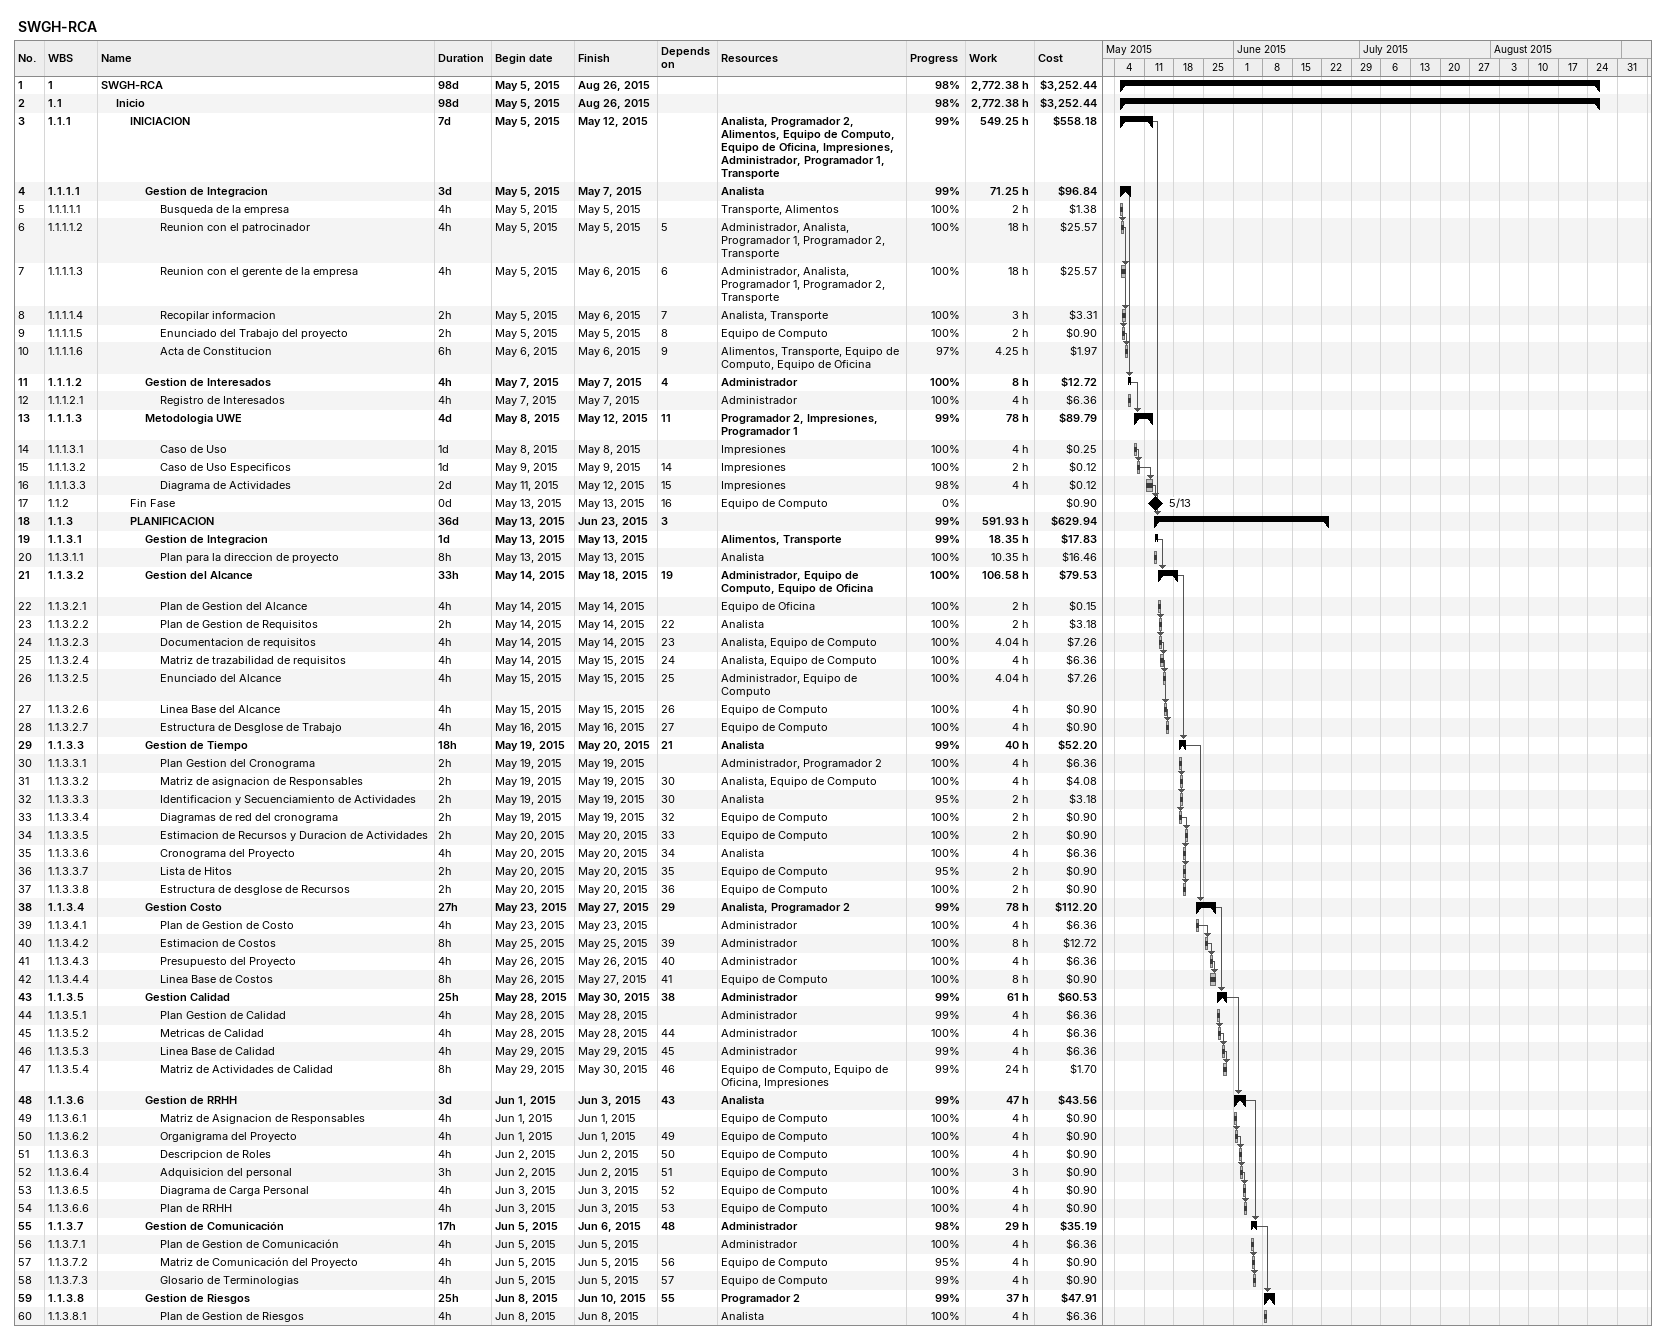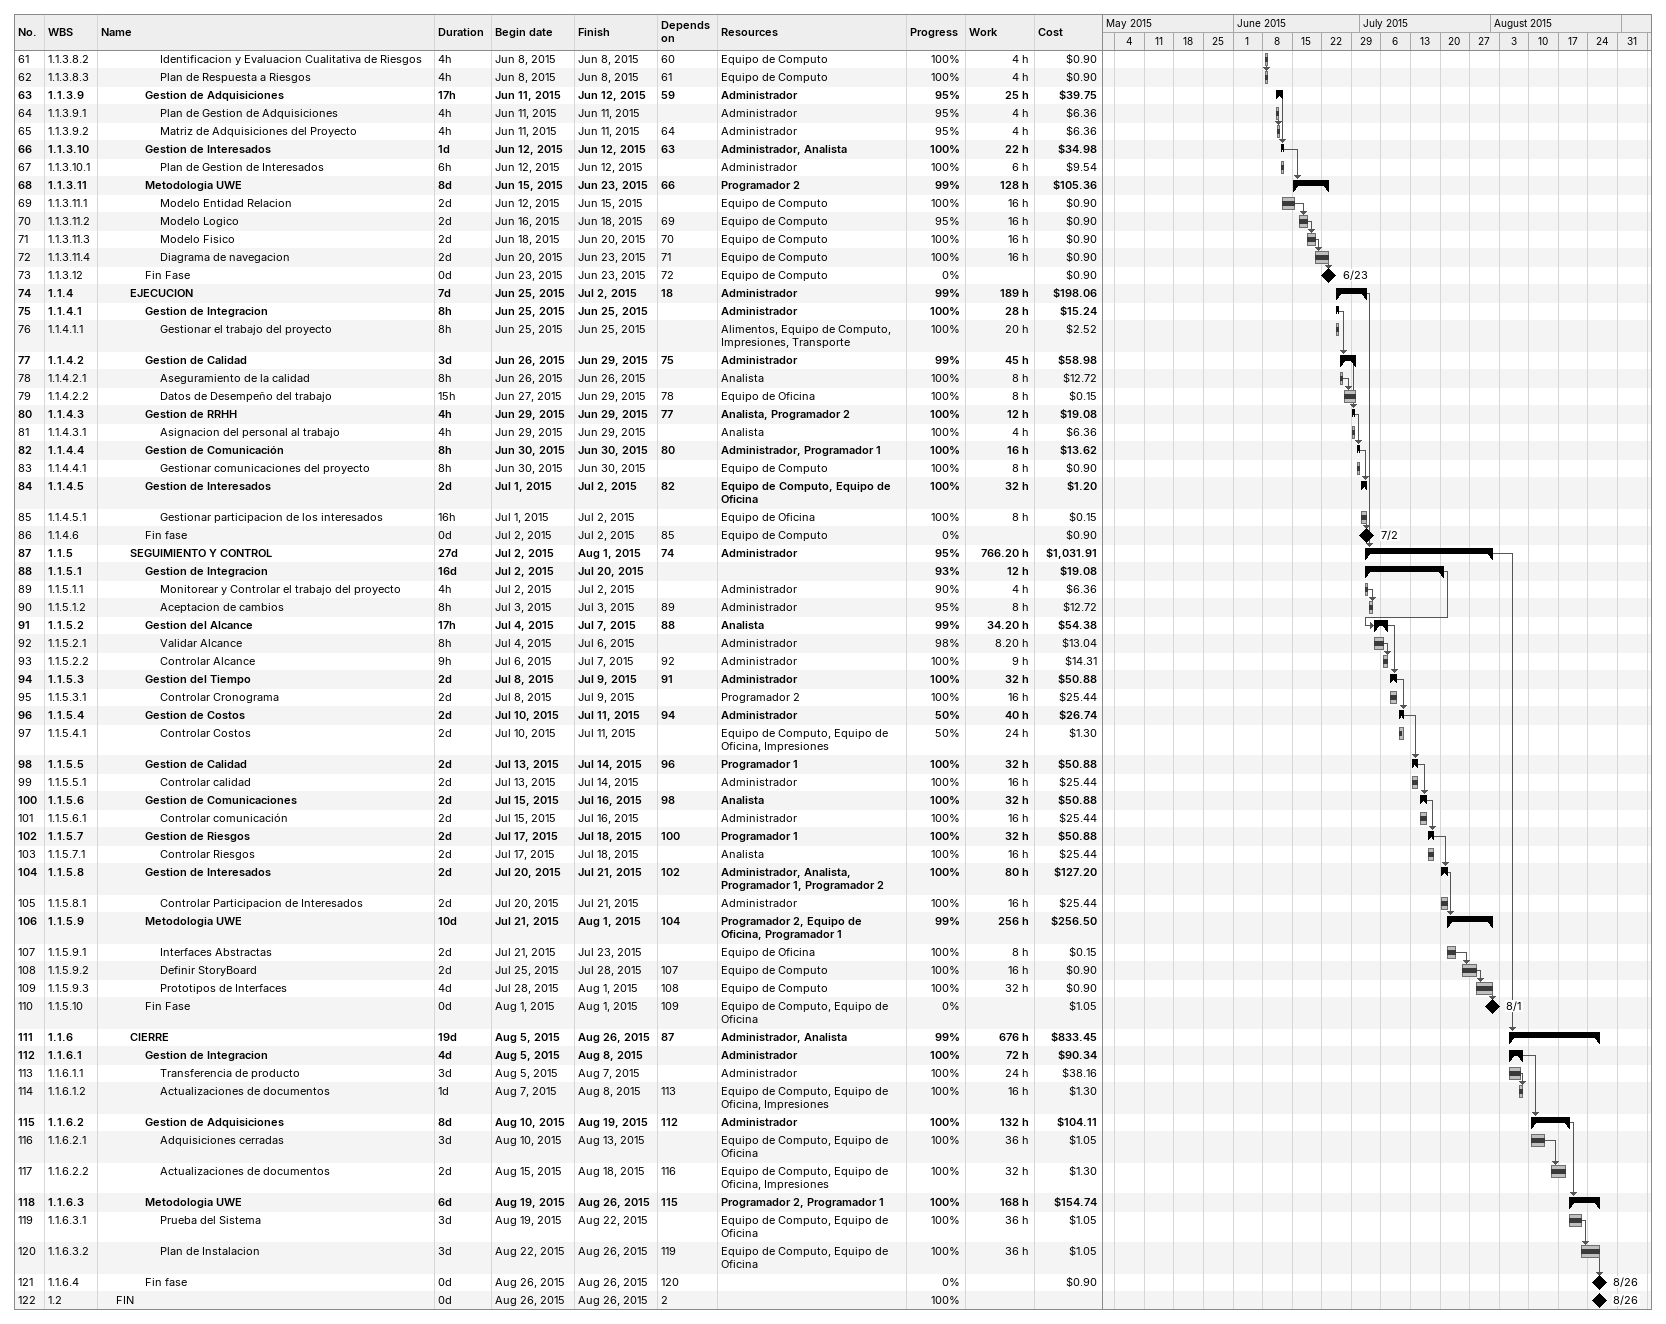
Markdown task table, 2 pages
SWGH-RCA

| ID | WBS | Task | Duration | Start | Finish | Predecessors | Resources | % complete | Work (h) | Cost ($) |
|---|---|---|---|---|---|---|---|---|---|---|
| 1 | 1 | **SWGH-RCA** | 98d | 2015-05-05 | 2015-08-26 |  |  | 98 | 2772.38 | 3252.44 |
| 2 | 1.1 | **Inicio** | 98d | 2015-05-05 | 2015-08-26 |  |  | 98 | 2772.38 | 3252.44 |
| 3 | 1.1.1 | **INICIACION** | 7d | 2015-05-05 | 2015-05-12 |  | Analista, Programador 2, Alimentos, Equipo de Computo, Equipo de Oficina, Impresiones, Administrador, Programador 1, Transporte | 99 | 549.25 | 558.18 |
| 4 | 1.1.1.1 | **Gestion de Integracion** | 3d | 2015-05-05 | 2015-05-07 |  | Analista | 99 | 71.25 | 96.84 |
| 5 | 1.1.1.1.1 | Busqueda de la empresa | 4h | 2015-05-05 | 2015-05-05 |  | Transporte, Alimentos | 100 | 2 | 1.38 |
| 6 | 1.1.1.1.2 | Reunion con el patrocinador | 4h | 2015-05-05 | 2015-05-05 | 5 | Administrador, Analista, Programador 1, Programador 2, Transporte | 100 | 18 | 25.57 |
| 7 | 1.1.1.1.3 | Reunion con el gerente de la empresa | 4h | 2015-05-05 | 2015-05-06 | 6 | Administrador, Analista, Programador 1, Programador 2, Transporte | 100 | 18 | 25.57 |
| 8 | 1.1.1.1.4 | Recopilar informacion | 2h | 2015-05-05 | 2015-05-06 | 7 | Analista, Transporte | 100 | 3 | 3.31 |
| 9 | 1.1.1.1.5 | Enunciado del Trabajo del proyecto | 2h | 2015-05-05 | 2015-05-05 | 8 | Equipo de Computo | 100 | 2 | 0.90 |
| 10 | 1.1.1.1.6 | Acta de Constitucion | 6h | 2015-05-06 | 2015-05-06 | 9 | Alimentos, Transporte, Equipo de Computo, Equipo de Oficina | 97 | 4.25 | 1.97 |
| 11 | 1.1.1.2 | **Gestion de Interesados** | 4h | 2015-05-07 | 2015-05-07 | 4 | Administrador | 100 | 8 | 12.72 |
| 12 | 1.1.1.2.1 | Registro de Interesados | 4h | 2015-05-07 | 2015-05-07 |  | Administrador | 100 | 4 | 6.36 |
| 13 | 1.1.1.3 | **Metodologia UWE** | 4d | 2015-05-08 | 2015-05-12 | 11 | Programador 2, Impresiones, Programador 1 | 99 | 78 | 89.79 |
| 14 | 1.1.1.3.1 | Caso de Uso | 1d | 2015-05-08 | 2015-05-08 |  | Impresiones | 100 | 4 | 0.25 |
| 15 | 1.1.1.3.2 | Caso de Uso Especificos | 1d | 2015-05-09 | 2015-05-09 | 14 | Impresiones | 100 | 2 | 0.12 |
| 16 | 1.1.1.3.3 | Diagrama de Actividades | 2d | 2015-05-11 | 2015-05-12 | 15 | Impresiones | 98 | 4 | 0.12 |
| 17 | 1.1.2 | Fin Fase | 0d | 2015-05-13 | 2015-05-13 | 16 | Equipo de Computo | 0 |  | 0.90 |
| 18 | 1.1.3 | **PLANIFICACION** | 36d | 2015-05-13 | 2015-06-23 | 3 |  | 99 | 591.93 | 629.94 |
| 19 | 1.1.3.1 | **Gestion de Integracion** | 1d | 2015-05-13 | 2015-05-13 |  | Alimentos, Transporte | 99 | 18.35 | 17.83 |
| 20 | 1.1.3.1.1 | Plan para la direccion de proyecto | 8h | 2015-05-13 | 2015-05-13 |  | Analista | 100 | 10.35 | 16.46 |
| 21 | 1.1.3.2 | **Gestion del Alcance** | 33h | 2015-05-14 | 2015-05-18 | 19 | Administrador, Equipo de Computo, Equipo de Oficina | 100 | 106.58 | 79.53 |
| 22 | 1.1.3.2.1 | Plan de Gestion del Alcance | 4h | 2015-05-14 | 2015-05-14 |  | Equipo de Oficina | 100 | 2 | 0.15 |
| 23 | 1.1.3.2.2 | Plan de Gestion de Requisitos | 2h | 2015-05-14 | 2015-05-14 | 22 | Analista | 100 | 2 | 3.18 |
| 24 | 1.1.3.2.3 | Documentacion de requisitos | 4h | 2015-05-14 | 2015-05-14 | 23 | Analista, Equipo de Computo | 100 | 4.04 | 7.26 |
| 25 | 1.1.3.2.4 | Matriz de trazabilidad de requisitos | 4h | 2015-05-14 | 2015-05-15 | 24 | Analista, Equipo de Computo | 100 | 4 | 6.36 |
| 26 | 1.1.3.2.5 | Enunciado del Alcance | 4h | 2015-05-15 | 2015-05-15 | 25 | Administrador, Equipo de Computo | 100 | 4.04 | 7.26 |
| 27 | 1.1.3.2.6 | Linea Base del Alcance | 4h | 2015-05-15 | 2015-05-15 | 26 | Equipo de Computo | 100 | 4 | 0.90 |
| 28 | 1.1.3.2.7 | Estructura de Desglose de Trabajo | 4h | 2015-05-16 | 2015-05-16 | 27 | Equipo de Computo | 100 | 4 | 0.90 |
| 29 | 1.1.3.3 | **Gestion de Tiempo** | 18h | 2015-05-19 | 2015-05-20 | 21 | Analista | 99 | 40 | 52.20 |
| 30 | 1.1.3.3.1 | Plan Gestion del Cronograma | 2h | 2015-05-19 | 2015-05-19 |  | Administrador, Programador 2 | 100 | 4 | 6.36 |
| 31 | 1.1.3.3.2 | Matriz de asignacion de Responsables | 2h | 2015-05-19 | 2015-05-19 | 30 | Analista, Equipo de Computo | 100 | 4 | 4.08 |
| 32 | 1.1.3.3.3 | Identificacion y Secuenciamiento de Actividades | 2h | 2015-05-19 | 2015-05-19 | 30 | Analista | 95 | 2 | 3.18 |
| 33 | 1.1.3.3.4 | Diagramas de red del cronograma | 2h | 2015-05-19 | 2015-05-19 | 32 | Equipo de Computo | 100 | 2 | 0.90 |
| 34 | 1.1.3.3.5 | Estimacion de Recursos y Duracion de Actividades | 2h | 2015-05-20 | 2015-05-20 | 33 | Equipo de Computo | 100 | 2 | 0.90 |
| 35 | 1.1.3.3.6 | Cronograma del Proyecto | 4h | 2015-05-20 | 2015-05-20 | 34 | Analista | 100 | 4 | 6.36 |
| 36 | 1.1.3.3.7 | Lista de Hitos | 2h | 2015-05-20 | 2015-05-20 | 35 | Equipo de Computo | 95 | 2 | 0.90 |
| 37 | 1.1.3.3.8 | Estructura de desglose de Recursos | 2h | 2015-05-20 | 2015-05-20 | 36 | Equipo de Computo | 100 | 2 | 0.90 |
| 38 | 1.1.3.4 | **Gestion Costo** | 27h | 2015-05-23 | 2015-05-27 | 29 | Analista, Programador 2 | 99 | 78 | 112.20 |
| 39 | 1.1.3.4.1 | Plan de Gestion de Costo | 4h | 2015-05-23 | 2015-05-23 |  | Administrador | 100 | 4 | 6.36 |
| 40 | 1.1.3.4.2 | Estimacion de Costos | 8h | 2015-05-25 | 2015-05-25 | 39 | Administrador | 100 | 8 | 12.72 |
| 41 | 1.1.3.4.3 | Presupuesto del Proyecto | 4h | 2015-05-26 | 2015-05-26 | 40 | Administrador | 100 | 4 | 6.36 |
| 42 | 1.1.3.4.4 | Linea Base de Costos | 8h | 2015-05-26 | 2015-05-27 | 41 | Equipo de Computo | 100 | 8 | 0.90 |
| 43 | 1.1.3.5 | **Gestion Calidad** | 25h | 2015-05-28 | 2015-05-30 | 38 | Administrador | 99 | 61 | 60.53 |
| 44 | 1.1.3.5.1 | Plan Gestion de Calidad | 4h | 2015-05-28 | 2015-05-28 |  | Administrador | 99 | 4 | 6.36 |
| 45 | 1.1.3.5.2 | Metricas de Calidad | 4h | 2015-05-28 | 2015-05-28 | 44 | Administrador | 100 | 4 | 6.36 |
| 46 | 1.1.3.5.3 | Linea Base de Calidad | 4h | 2015-05-29 | 2015-05-29 | 45 | Administrador | 99 | 4 | 6.36 |
| 47 | 1.1.3.5.4 | Matriz de Actividades de Calidad | 8h | 2015-05-29 | 2015-05-30 | 46 | Equipo de Computo, Equipo de Oficina, Impresiones | 99 | 24 | 1.70 |
| 48 | 1.1.3.6 | **Gestion de RRHH** | 3d | 2015-06-01 | 2015-06-03 | 43 | Analista | 99 | 47 | 43.56 |
| 49 | 1.1.3.6.1 | Matriz de Asignacion de Responsables | 4h | 2015-06-01 | 2015-06-01 |  | Equipo de Computo | 100 | 4 | 0.90 |
| 50 | 1.1.3.6.2 | Organigrama del Proyecto | 4h | 2015-06-01 | 2015-06-01 | 49 | Equipo de Computo | 100 | 4 | 0.90 |
| 51 | 1.1.3.6.3 | Descripcion de Roles | 4h | 2015-06-02 | 2015-06-02 | 50 | Equipo de Computo | 100 | 4 | 0.90 |
| 52 | 1.1.3.6.4 | Adquisicion del personal | 3h | 2015-06-02 | 2015-06-02 | 51 | Equipo de Computo | 100 | 3 | 0.90 |
| 53 | 1.1.3.6.5 | Diagrama de Carga Personal | 4h | 2015-06-03 | 2015-06-03 | 52 | Equipo de Computo | 100 | 4 | 0.90 |
| 54 | 1.1.3.6.6 | Plan de RRHH | 4h | 2015-06-03 | 2015-06-03 | 53 | Equipo de Computo | 100 | 4 | 0.90 |
| 55 | 1.1.3.7 | **Gestion de Comunicación** | 17h | 2015-06-05 | 2015-06-06 | 48 | Administrador | 98 | 29 | 35.19 |
| 56 | 1.1.3.7.1 | Plan de Gestion de Comunicación | 4h | 2015-06-05 | 2015-06-05 |  | Administrador | 100 | 4 | 6.36 |
| 57 | 1.1.3.7.2 | Matriz de Comunicación del Proyecto | 4h | 2015-06-05 | 2015-06-05 | 56 | Equipo de Computo | 95 | 4 | 0.90 |
| 58 | 1.1.3.7.3 | Glosario de Terminologias | 4h | 2015-06-05 | 2015-06-05 | 57 | Equipo de Computo | 99 | 4 | 0.90 |
| 59 | 1.1.3.8 | **Gestion de Riesgos** | 25h | 2015-06-08 | 2015-06-10 | 55 | Programador 2 | 99 | 37 | 47.91 |
| 60 | 1.1.3.8.1 | Plan de Gestion de Riesgos | 4h | 2015-06-08 | 2015-06-08 |  | Analista | 100 | 4 | 6.36 |
| 61 | 1.1.3.8.2 | Identificacion y Evaluacion Cualitativa de Riesgos | 4h | 2015-06-08 | 2015-06-08 | 60 | Equipo de Computo | 100 | 4 | 0.90 |
| 62 | 1.1.3.8.3 | Plan de Respuesta a Riesgos | 4h | 2015-06-08 | 2015-06-08 | 61 | Equipo de Computo | 100 | 4 | 0.90 |
| 63 | 1.1.3.9 | **Gestion de Adquisiciones** | 17h | 2015-06-11 | 2015-06-12 | 59 | Administrador | 95 | 25 | 39.75 |
| 64 | 1.1.3.9.1 | Plan de Gestion de Adquisiciones | 4h | 2015-06-11 | 2015-06-11 |  | Administrador | 95 | 4 | 6.36 |
| 65 | 1.1.3.9.2 | Matriz de Adquisiciones del Proyecto | 4h | 2015-06-11 | 2015-06-11 | 64 | Administrador | 95 | 4 | 6.36 |
| 66 | 1.1.3.10 | **Gestion de Interesados** | 1d | 2015-06-12 | 2015-06-12 | 63 | Administrador, Analista | 100 | 22 | 34.98 |
| 67 | 1.1.3.10.1 | Plan de Gestion de Interesados | 6h | 2015-06-12 | 2015-06-12 |  | Administrador | 100 | 6 | 9.54 |
| 68 | 1.1.3.11 | **Metodologia UWE** | 8d | 2015-06-15 | 2015-06-23 | 66 | Programador 2 | 99 | 128 | 105.36 |
| 69 | 1.1.3.11.1 | Modelo Entidad Relacion | 2d | 2015-06-12 | 2015-06-15 |  | Equipo de Computo | 100 | 16 | 0.90 |
| 70 | 1.1.3.11.2 | Modelo Logico | 2d | 2015-06-16 | 2015-06-18 | 69 | Equipo de Computo | 95 | 16 | 0.90 |
| 71 | 1.1.3.11.3 | Modelo Fisico | 2d | 2015-06-18 | 2015-06-20 | 70 | Equipo de Computo | 100 | 16 | 0.90 |
| 72 | 1.1.3.11.4 | Diagrama de navegacion | 2d | 2015-06-20 | 2015-06-23 | 71 | Equipo de Computo | 100 | 16 | 0.90 |
| 73 | 1.1.3.12 | Fin Fase | 0d | 2015-06-23 | 2015-06-23 | 72 | Equipo de Computo | 0 |  | 0.90 |
| 74 | 1.1.4 | **EJECUCION** | 7d | 2015-06-25 | 2015-07-02 | 18 | Administrador | 99 | 189 | 198.06 |
| 75 | 1.1.4.1 | **Gestion de Integracion** | 8h | 2015-06-25 | 2015-06-25 |  | Administrador | 100 | 28 | 15.24 |
| 76 | 1.1.4.1.1 | Gestionar el trabajo del proyecto | 8h | 2015-06-25 | 2015-06-25 |  | Alimentos, Equipo de Computo, Impresiones, Transporte | 100 | 20 | 2.52 |
| 77 | 1.1.4.2 | **Gestion de Calidad** | 3d | 2015-06-26 | 2015-06-29 | 75 | Administrador | 99 | 45 | 58.98 |
| 78 | 1.1.4.2.1 | Aseguramiento de la calidad | 8h | 2015-06-26 | 2015-06-26 |  | Analista | 100 | 8 | 12.72 |
| 79 | 1.1.4.2.2 | Datos de Desempeño del trabajo | 15h | 2015-06-27 | 2015-06-29 | 78 | Equipo de Oficina | 100 | 8 | 0.15 |
| 80 | 1.1.4.3 | **Gestion de RRHH** | 4h | 2015-06-29 | 2015-06-29 | 77 | Analista, Programador 2 | 100 | 12 | 19.08 |
| 81 | 1.1.4.3.1 | Asignacion del personal al trabajo | 4h | 2015-06-29 | 2015-06-29 |  | Analista | 100 | 4 | 6.36 |
| 82 | 1.1.4.4 | **Gestion de Comunicación** | 8h | 2015-06-30 | 2015-06-30 | 80 | Administrador, Programador 1 | 100 | 16 | 13.62 |
| 83 | 1.1.4.4.1 | Gestionar comunicaciones del proyecto | 8h | 2015-06-30 | 2015-06-30 |  | Equipo de Computo | 100 | 8 | 0.90 |
| 84 | 1.1.4.5 | **Gestion de Interesados** | 2d | 2015-07-01 | 2015-07-02 | 82 | Equipo de Computo, Equipo de Oficina | 100 | 32 | 1.20 |
| 85 | 1.1.4.5.1 | Gestionar participacion de los interesados | 16h | 2015-07-01 | 2015-07-02 |  | Equipo de Oficina | 100 | 8 | 0.15 |
| 86 | 1.1.4.6 | Fin fase | 0d | 2015-07-02 | 2015-07-02 | 85 | Equipo de Computo | 0 |  | 0.90 |
| 87 | 1.1.5 | **SEGUIMIENTO Y CONTROL** | 27d | 2015-07-02 | 2015-08-01 | 74 | Administrador | 95 | 766.20 | 1031.91 |
| 88 | 1.1.5.1 | **Gestion de Integracion** | 16d | 2015-07-02 | 2015-07-20 |  |  | 93 | 12 | 19.08 |
| 89 | 1.1.5.1.1 | Monitorear y Controlar el trabajo del proyecto | 4h | 2015-07-02 | 2015-07-02 |  | Administrador | 90 | 4 | 6.36 |
| 90 | 1.1.5.1.2 | Aceptacion de cambios | 8h | 2015-07-03 | 2015-07-03 | 89 | Administrador | 95 | 8 | 12.72 |
| 91 | 1.1.5.2 | **Gestion del Alcance** | 17h | 2015-07-04 | 2015-07-07 | 88 | Analista | 99 | 34.20 | 54.38 |
| 92 | 1.1.5.2.1 | Validar Alcance | 8h | 2015-07-04 | 2015-07-06 |  | Administrador | 98 | 8.20 | 13.04 |
| 93 | 1.1.5.2.2 | Controlar Alcance | 9h | 2015-07-06 | 2015-07-07 | 92 | Administrador | 100 | 9 | 14.31 |
| 94 | 1.1.5.3 | **Gestion del Tiempo** | 2d | 2015-07-08 | 2015-07-09 | 91 | Administrador | 100 | 32 | 50.88 |
| 95 | 1.1.5.3.1 | Controlar Cronograma | 2d | 2015-07-08 | 2015-07-09 |  | Programador 2 | 100 | 16 | 25.44 |
| 96 | 1.1.5.4 | **Gestion de Costos** | 2d | 2015-07-10 | 2015-07-11 | 94 | Administrador | 50 | 40 | 26.74 |
| 97 | 1.1.5.4.1 | Controlar Costos | 2d | 2015-07-10 | 2015-07-11 |  | Equipo de Computo, Equipo de Oficina, Impresiones | 50 | 24 | 1.30 |
| 98 | 1.1.5.5 | **Gestion de Calidad** | 2d | 2015-07-13 | 2015-07-14 | 96 | Programador 1 | 100 | 32 | 50.88 |
| 99 | 1.1.5.5.1 | Controlar calidad | 2d | 2015-07-13 | 2015-07-14 |  | Administrador | 100 | 16 | 25.44 |
| 100 | 1.1.5.6 | **Gestion de Comunicaciones** | 2d | 2015-07-15 | 2015-07-16 | 98 | Analista | 100 | 32 | 50.88 |
| 101 | 1.1.5.6.1 | Controlar comunicación | 2d | 2015-07-15 | 2015-07-16 |  | Administrador | 100 | 16 | 25.44 |
| 102 | 1.1.5.7 | **Gestion de Riesgos** | 2d | 2015-07-17 | 2015-07-18 | 100 | Programador 1 | 100 | 32 | 50.88 |
| 103 | 1.1.5.7.1 | Controlar Riesgos | 2d | 2015-07-17 | 2015-07-18 |  | Analista | 100 | 16 | 25.44 |
| 104 | 1.1.5.8 | **Gestion de Interesados** | 2d | 2015-07-20 | 2015-07-21 | 102 | Administrador, Analista, Programador 1, Programador 2 | 100 | 80 | 127.20 |
| 105 | 1.1.5.8.1 | Controlar Participacion de Interesados | 2d | 2015-07-20 | 2015-07-21 |  | Administrador | 100 | 16 | 25.44 |
| 106 | 1.1.5.9 | **Metodologia UWE** | 10d | 2015-07-21 | 2015-08-01 | 104 | Programador 2, Equipo de Oficina, Programador 1 | 99 | 256 | 256.50 |
| 107 | 1.1.5.9.1 | Interfaces Abstractas | 2d | 2015-07-21 | 2015-07-23 |  | Equipo de Oficina | 100 | 8 | 0.15 |
| 108 | 1.1.5.9.2 | Definir StoryBoard | 2d | 2015-07-25 | 2015-07-28 | 107 | Equipo de Computo | 100 | 16 | 0.90 |
| 109 | 1.1.5.9.3 | Prototipos de Interfaces | 4d | 2015-07-28 | 2015-08-01 | 108 | Equipo de Computo | 100 | 32 | 0.90 |
| 110 | 1.1.5.10 | Fin Fase | 0d | 2015-08-01 | 2015-08-01 | 109 | Equipo de Computo, Equipo de Oficina | 0 |  | 1.05 |
| 111 | 1.1.6 | **CIERRE** | 19d | 2015-08-05 | 2015-08-26 | 87 | Administrador, Analista | 99 | 676 | 833.45 |
| 112 | 1.1.6.1 | **Gestion de Integracion** | 4d | 2015-08-05 | 2015-08-08 |  | Administrador | 100 | 72 | 90.34 |
| 113 | 1.1.6.1.1 | Transferencia de producto | 3d | 2015-08-05 | 2015-08-07 |  | Administrador | 100 | 24 | 38.16 |
| 114 | 1.1.6.1.2 | Actualizaciones de documentos | 1d | 2015-08-07 | 2015-08-08 | 113 | Equipo de Computo, Equipo de Oficina, Impresiones | 100 | 16 | 1.30 |
| 115 | 1.1.6.2 | **Gestion de Adquisiciones** | 8d | 2015-08-10 | 2015-08-19 | 112 | Administrador | 100 | 132 | 104.11 |
| 116 | 1.1.6.2.1 | Adquisiciones cerradas | 3d | 2015-08-10 | 2015-08-13 |  | Equipo de Computo, Equipo de Oficina | 100 | 36 | 1.05 |
| 117 | 1.1.6.2.2 | Actualizaciones de documentos | 2d | 2015-08-15 | 2015-08-18 | 116 | Equipo de Computo, Equipo de Oficina, Impresiones | 100 | 32 | 1.30 |
| 118 | 1.1.6.3 | **Metodologia UWE** | 6d | 2015-08-19 | 2015-08-26 | 115 | Programador 2, Programador 1 | 100 | 168 | 154.74 |
| 119 | 1.1.6.3.1 | Prueba del Sistema | 3d | 2015-08-19 | 2015-08-22 |  | Equipo de Computo, Equipo de Oficina | 100 | 36 | 1.05 |
| 120 | 1.1.6.3.2 | Plan de Instalacion | 3d | 2015-08-22 | 2015-08-26 | 119 | Equipo de Computo, Equipo de Oficina | 100 | 36 | 1.05 |
| 121 | 1.1.6.4 | Fin fase | 0d | 2015-08-26 | 2015-08-26 | 120 |  | 0 |  | 0.90 |
| 122 | 1.2 | FIN | 0d | 2015-08-26 | 2015-08-26 | 2 |  | 100 |  |  |
